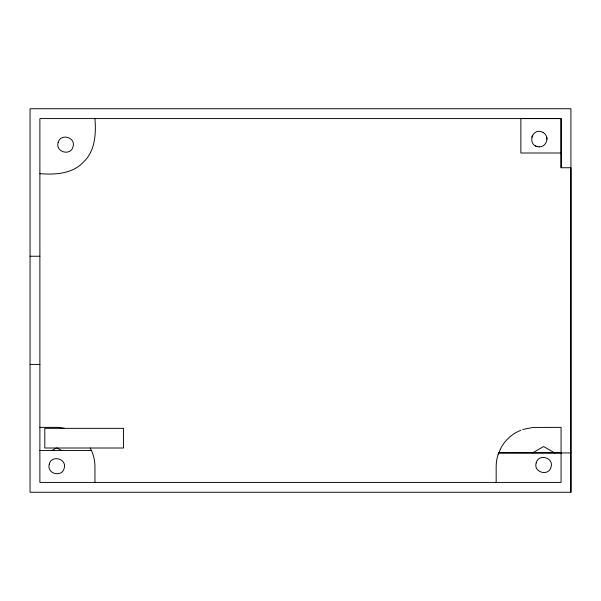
<?xml version="1.0" encoding="UTF-8"?>
<svg xmlns="http://www.w3.org/2000/svg" width="601" height="601" viewBox="0 0 601 601"><rect width="100%" height="100%" fill="white"/><g stroke="black" fill="none" stroke-linecap="round" stroke-linejoin="round"><path stroke-width="0.9" d="M570.905 492.257L570.927 108.743L30.05 108.743L30.05 492.257L570.927 492.257L570.95 167.747L561.071 167.747L561.071 118.577L39.884 118.577L39.884 482.423L561.071 482.423L561.079 427.356L532.914 427.446L522.75 429.482M543.116 132.46C531.652 126.33 526.446 146.516 539.262 146.862M544.701 133.685C549.584 138.155 545.843 147.117 539.247 146.862M496.171 482.423L496.171 466.692A39.335 39.335 0 0 1 498.214 454.161L501.339 447.189L504.156 442.937A39.335 39.335 0 0 1 515.666 432.72L520.872 430.196M498.214 454.161L498.695 452.891L570.95 452.921M531.795 137.148L532.569 135.285M52.039 450.465L56.299 448.008M532.599 452.906L543.627 446.543L554.67 452.914M561.071 452.921L498.687 452.891M561.109 153L520.872 153L520.864 118.585L561.071 118.577L561.116 167.747M39.884 173.644C55.029 174.914 72.571 173.899 83.599 161.939C95.281 150.889 96.16 133.565 94.95 118.577M30.05 256.251L39.884 256.251M30.05 364.416L39.884 364.416M39.884 427.356L55.615 427.356A39.335 39.335 0 0 1 63.293 428.107L64.269 428.34M39.884 450.465L91.427 450.465M535.401 145.825L537.084 146.599M57.148 448.008L61.407 450.465M543.101 132.46L544.709 133.685M90.21 448.008L91.961 451.636A39.335 39.335 0 0 1 94.95 466.692L94.95 482.423M546.7 137.148L546.97 139.139M58.139 142.64C55.202 152.188 70.82 156.358 73.052 146.636C75.981 137.171 60.31 132.904 58.139 142.64M49.29 464.197C46.352 473.753 61.971 477.923 64.202 468.194C67.132 458.736 51.461 454.461 49.29 464.197M536.167 462.98C533.23 472.529 548.848 476.706 551.079 466.977C554.017 457.519 538.338 453.244 536.167 462.98M123.468 428.34L44.797 428.34L44.797 448.008L123.468 448.008L123.468 428.34"/></g></svg>
